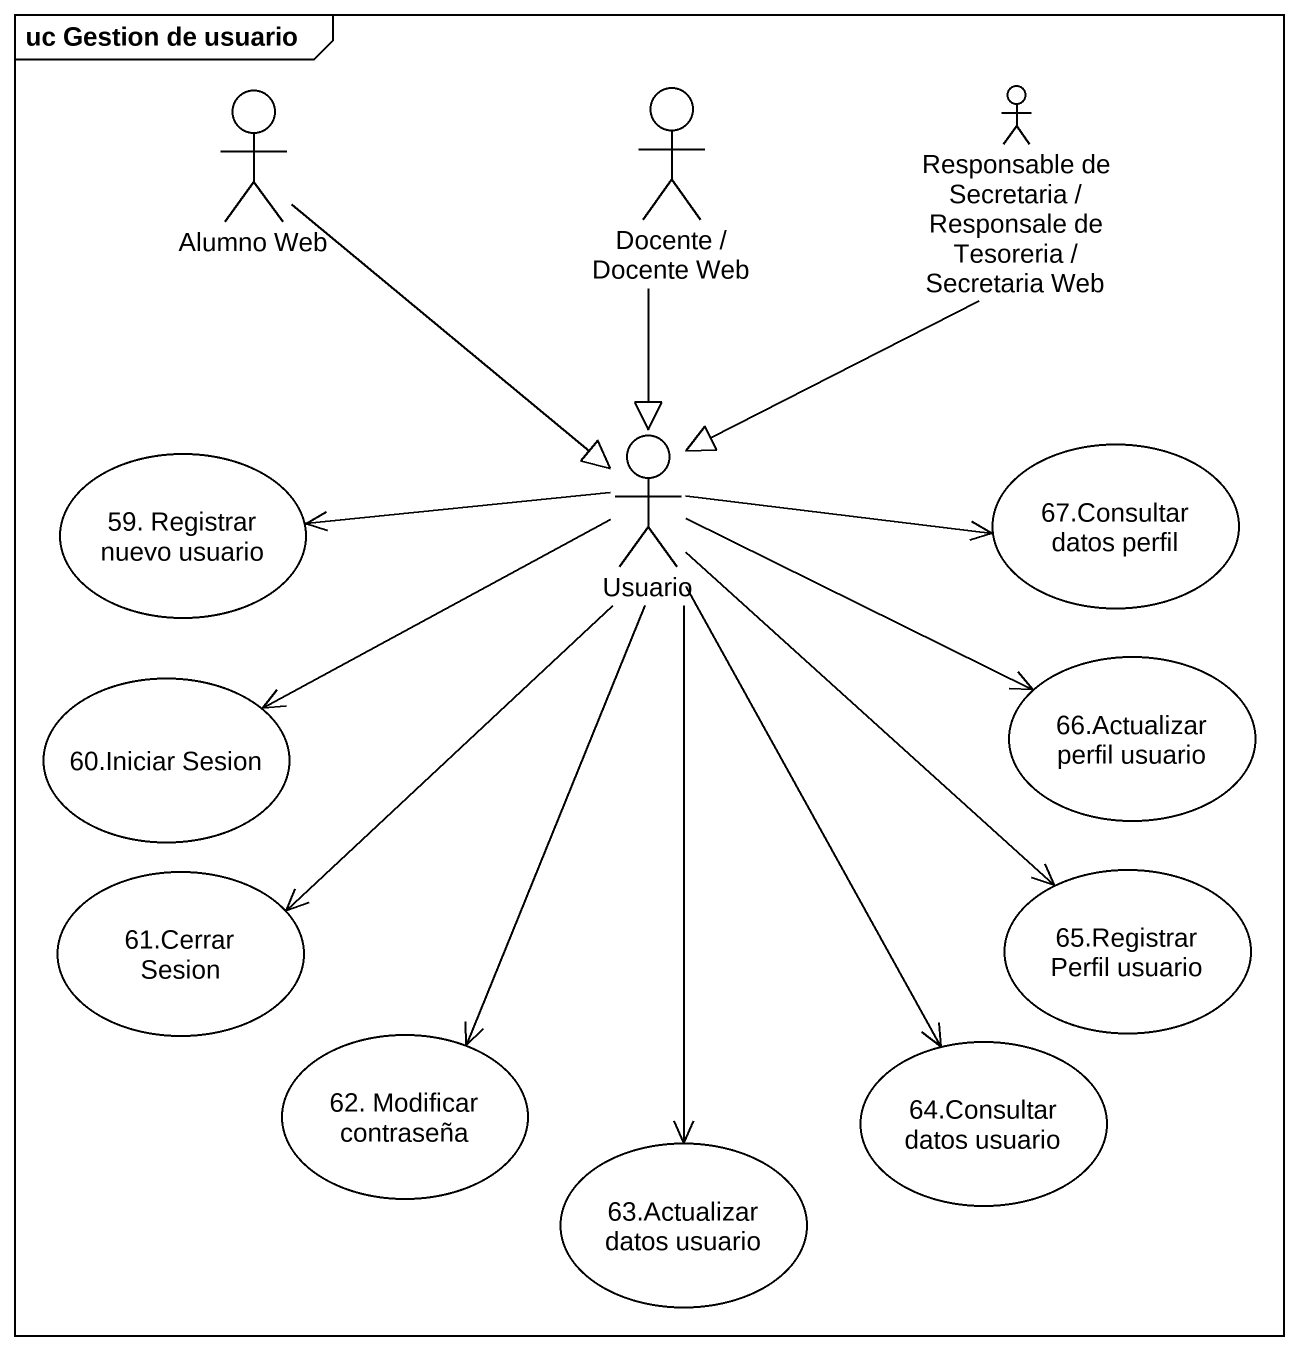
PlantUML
@startuml
mainframe uc Gestion de usuario
actor "Docente / Docente Web" as Docente_Docente_Web
actor "Responsable de Secretaria / Responsale de Tesoreria / Secretaria Web" as Responsable_de_Secretaria
actor "Alumno Web" as Alumno_Web
usecase "59. Registrar nuevo usuario" as u59_Registrar_nuevo_usuario
actor Usuario
usecase "67.Consultar datos perfil" as u67_Consultar_datos_perfil
usecase "60.Iniciar Sesion" as u60_Iniciar_Sesion
usecase "66.Actualizar perfil usuario" as u66_Actualizar_perfil_usuario
usecase "61.Cerrar Sesion" as u61_Cerrar_Sesion
usecase "65.Registrar Perfil usuario" as u65_Registrar_Perfil_usuario
usecase "62. Modificar contraseña" as u62_Modificar_contraseña
usecase "64.Consultar datos usuario" as u64_Consultar_datos_usuario
usecase "63.Actualizar datos usuario" as u63_Actualizar_datos_usuario
Docente_Docente_Web --|> Usuario
Responsable_de_Secretaria --|> Usuario
Alumno_Web --|> Usuario
Usuario -left-> u59_Registrar_nuevo_usuario
Usuario -right-> u67_Consultar_datos_perfil
Usuario -left-> u60_Iniciar_Sesion
Usuario -right-> u66_Actualizar_perfil_usuario
Usuario --> u61_Cerrar_Sesion
Usuario --> u65_Registrar_Perfil_usuario
Usuario --> u62_Modificar_contraseña
Usuario --> u64_Consultar_datos_usuario
Usuario --> u63_Actualizar_datos_usuario
@enduml
